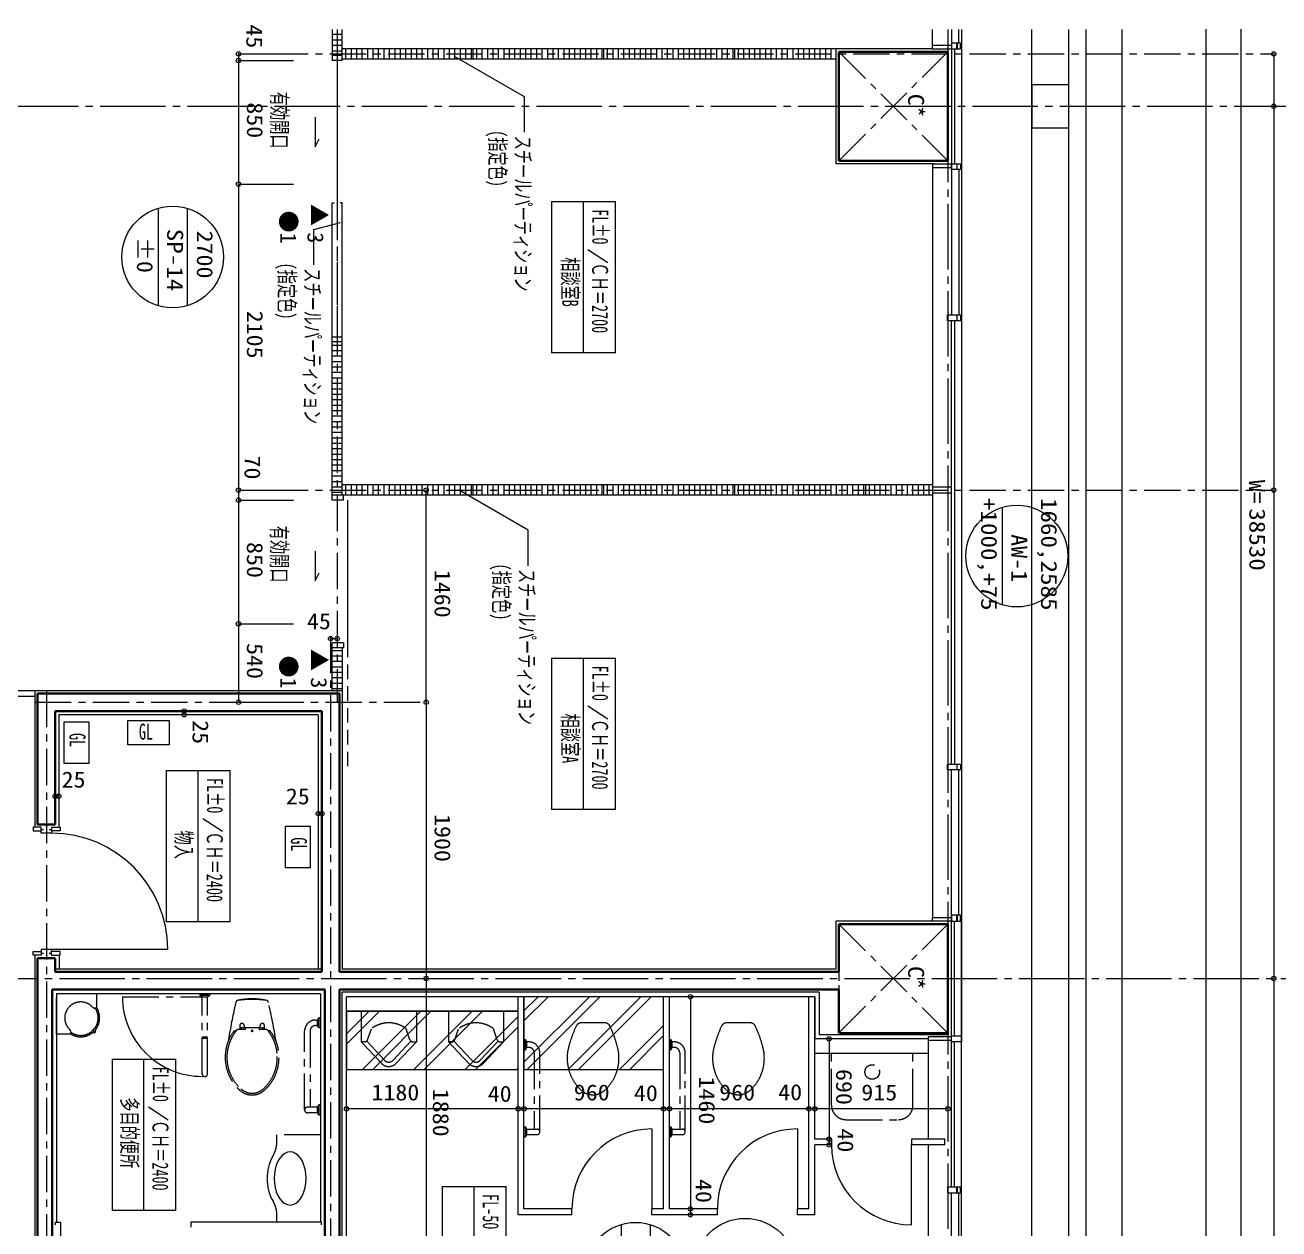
# Model space of a CAD drawing. Units: millimetres at full size, sheet at 1:50. Extents: x -48066 to 77311, y -302220 to 10476.
# Drawn here: x 58401 to 67025, y -34399 to -26118 of the extents above; entities that cross this region are included whole.
import ezdxf
from ezdxf.enums import TextEntityAlignment as Align

# ---------------------------------------------------------------- set-up
doc = ezdxf.new("R2010")
doc.units = ezdxf.units.MM
doc.header["$LTSCALE"] = 50
doc.header["$PDMODE"] = 32
doc.header["$PDSIZE"] = 30
for name, pattern in [('CHAIN1', [8, 5, -1, 1, -1]), ('CHAIN2', [12, 9, -1, 1, -1]), ('DASHED1', [1.8, 1.2, -0.6]), ('DASHED2', [3, 2, -1])]:
    doc.linetypes.add(name, pattern=pattern)
for name, color, linetype, lineweight in [('0-0_通り芯', 4, 'Continuous', 18), ('0-1_壁芯', 4, 'Continuous', 18), ('0-4_z246', 3, 'Continuous', 18), ('0-7_仕上げ線', 3, 'Continuous', 18), ('0-8_平詳寸法', 4, 'Continuous', 18), ('0-A_外部建具', 4, 'Continuous', 18), ('0-B_内部建具', 4, 'Continuous', 18), ('0-C_文字', 4, 'Continuous', 18), ('1-1_床雑', 4, 'Continuous', 18), ('2-8_z771', 4, 'Continuous', 18), ('2-A_設備関連', 4, 'Continuous', 18), ('2-C_文字', 4, 'CHAIN1', 18), ('3-0_平詳文字', 4, 'Continuous', 18), ('3-1_室名符号', 4, 'Continuous', 18), ('3-4_Dｼｰﾄ', 4, 'Continuous', 18), ('4-4_柱・壁', 2, 'Continuous', 35), ('4-5_柱壁寸法', 7, 'CHAIN1', 9), ('C-F_補助線', 4, 'Continuous', 18)]:
    doc.layers.add(name, color=color, linetype=linetype, lineweight=lineweight)
doc.layers.add('6-8', color=7, linetype='Continuous')
doc.styles.add('ＭＳ ゴシック', font='')
doc.styles.get('ＭＳ ゴシック').set_extended_font_data('MS Gothic')

msp = doc.modelspace()

# ---------------------------------------------------------------- linework, layer by layer
at = {"layer": '0-0_通り芯', "color": 6, "linetype": 'CHAIN2'}
for p, q in [((64747.4, -26148.41), (64747.4, -53050.25)), ((44517.4, -26676.59), (67445.14, -26676.59)), ((38836.91, -32676.59), (67445.14, -32676.59))]:
    msp.add_line(p, q, dxfattribs=at)
at = {"layer": '0-1_壁芯', "linetype": 'CHAIN1'}
for p, q in [((60547.4, -26148.41), (60547.4, -30776.59)), ((60097.4, -26316.59), (66989.1, -26316.59)), ((60097.4, -29316.59), (66989.1, -29316.59)), ((60502.4, -30326.59), (60502.4, -35313.43)), ((58547.4, -30696.59), (58547.4, -35959.74)), ((58467.38, -30776.59), (61159.67, -30776.59))]:
    msp.add_line(p, q, dxfattribs=at)
at = {"layer": '0-1_壁芯'}
for p, q in [((66989.1, -26316.59), (66989.1, -26676.59)), ((66989.1, -26676.59), (66989.1, -29316.59)), ((61159.67, -30776.59), (61159.67, -29316.59)), ((66989.1, -29316.59), (66989.1, -32676.59)), ((60502.4, -30338.25), (60547.4, -30338.25)), ((61159.67, -30776.59), (61159.67, -32676.59)), ((61159.67, -32676.59), (61159.67, -34556.59)), ((66989.1, -32676.59), (66989.1, -35676.59))]:
    msp.add_line(p, q, dxfattribs=at)
for p in [(66989.1, -26316.59), (66989.1, -26676.59), (61159.67, -29316.59), (66989.1, -29316.59), (60502.4, -30338.25), (60547.4, -30338.25), (61159.67, -30776.59), (61159.67, -32676.59), (66989.1, -32676.59)]:
    msp.add_point(p, dxfattribs=at)
at = {"layer": '0-4_z246'}
for p, q in [((65577.4, -26148.41), (65577.4, -38576.59)), ((65697.39, -26148.41), (65697.39, -47191.59)), ((65947.4, -46151.59), (65947.4, -26148.41))]:
    msp.add_line(p, q, dxfattribs=at)
msp.add_lwpolyline([(65577.4, -26826.59), (65327.4, -26826.59), (65327.4, -26526.59), (65577.4, -26526.59)], dxfattribs=at)
at = {"layer": '0-7_仕上げ線'}
for p, q in [((63977.4, -26281.59), (63977.4, -27071.6)), ((64642.4, -26281.59), (63977.4, -26281.59)), ((64652.41, -27071.6), (63977.4, -27071.6)), ((60582.4, -30401.58), (60582.4, -32611.59)), ((58467.38, -30696.59), (58467.38, -31636.59)), ((60582.4, -30696.59), (58467.38, -30696.59)), ((58632.4, -30861.59), (58632.4, -31636.59)), ((60417.4, -30861.59), (58632.4, -30861.59)), ((60417.4, -30861.59), (60417.4, -32611.59)), ((58467.39, -32516.59), (58467.4, -34901.59)), ((60442.4, -32611.59), (58607.4, -32611.59)), ((58617.38, -32781.59), (58617.4, -34351.59)), ((60432.4, -32781.59), (58617.39, -32781.59)), ((60432.4, -32781.59), (60432.4, -34351.59)), ((63862.39, -32771.6), (60582.39, -32771.59)), ((60582.4, -34636.59), (60582.39, -32771.59)), ((63832.39, -32801.6), (60612.39, -32801.59)), ((60612.4, -34666.59), (60612.4, -32801.59)), ((64612.39, -33091.59), (63832.39, -33091.59))]:
    msp.add_line(p, q, dxfattribs=at)
for points in [[(64642.4, -32281.59), (63977.39, -32281.59), (63977.39, -32611.59), (60582.4, -32611.59)], [(63862.39, -32771.6), (63862.39, -33061.6), (64747.4, -33061.6)]]:
    msp.add_lwpolyline(points, dxfattribs=at)
at = {"layer": '0-8_平詳寸法'}
for p, q in [((59495.14, -30861.59), (59495.14, -30836.59)), ((58632.4, -31422.99), (58607.4, -31422.99)), ((60417.4, -31541.9), (60442.4, -31541.9))]:
    msp.add_line(p, q, dxfattribs=at)
for p in [(59495.14, -30836.59), (59495.14, -30861.59), (58607.4, -31422.99), (58632.4, -31422.99), (60417.4, -31541.9), (60442.4, -31541.9)]:
    msp.add_point(p, dxfattribs=at)
at = {"layer": '0-A_外部建具'}
for p, q in [((64642.4, -26256.59), (64642.4, -26148.41)), ((64772.4, -26148.41), (64772.4, -28111.59)), ((64823.4, -26241.59), (64823.4, -26148.41)), ((64842.4, -26148.41), (64842.4, -33111.59)), ((64772.4, -26241.59), (64772.4, -26281.59)), ((64793.4, -26281.59), (64793.4, -27071.59)), ((64772.4, -27111.59), (64772.4, -27071.59)), ((64642.39, -27096.59), (64642.39, -32256.59)), ((64823.4, -27111.59), (64823.4, -28111.59)), ((64772.43, -31201.59), (64772.42, -28151.59)), ((64793.42, -28151.59), (64793.43, -31201.59)), ((64617.89, -29281.59), (64617.89, -29351.59)), ((64642.39, -29281.59), (64642.39, -29351.59)), ((64772.4, -33071.59), (64772.41, -31241.59)), ((64823.4, -32241.59), (64823.41, -31241.59)), ((64772.4, -34111.59), (64772.4, -32281.59)), ((64793.4, -33071.59), (64793.4, -32281.59)), ((64842.4, -39071.59), (64842.4, -32281.59)), ((64612.41, -33101.59), (64612.41, -33781.59)), ((64772.4, -33071.59), (64842.4, -33071.59)), ((64842.4, -33111.59), (64772.4, -33111.59)), ((64842.4, -33111.59), (64772.4, -33111.59)), ((64793.4, -34111.59), (64793.4, -33111.59)), ((64612.41, -33821.59), (64612.4, -35166.59)), ((64772.4, -37201.59), (64772.4, -34151.59)), ((64823.4, -35151.59), (64823.4, -34151.59))]:
    msp.add_line(p, q, dxfattribs=at)
for points in [[(64642.4, -26281.59), (64809.4, -26281.59), (64809.4, -26241.59), (64772.4, -26241.59)], [(64642.4, -26281.59), (64642.4, -26256.59), (64772.4, -26256.59)], [(64642.4, -27071.59), (64809.4, -27071.59), (64809.4, -27111.59), (64772.4, -27111.59)], [(64642.4, -27071.59), (64642.4, -27096.59), (64772.4, -27096.59)], [(64642.39, -29336.59), (64772.39, -29336.59), (64772.39, -29296.59), (64642.39, -29296.59)], [(64772.4, -33111.59), (64772.4, -33071.59), (64842.4, -33071.59)]]:
    msp.add_lwpolyline(points, dxfattribs=at)
for points in [[(64811.4, -26241.59), (64811.4, -26281.59), (64835.4, -26281.59), (64835.4, -26241.59)], [(64811.4, -27111.59), (64811.4, -27071.59), (64835.4, -27071.59), (64835.4, -27111.59)], [(64744.4, -28151.59), (64744.4, -28111.59), (64809.4, -28111.59), (64809.4, -28151.59)], [(64811.4, -28151.59), (64811.4, -28111.59), (64835.4, -28111.59), (64835.4, -28151.59)], [(64744.41, -31241.59), (64744.41, -31201.59), (64809.41, -31201.59), (64809.41, -31241.59)], [(64811.41, -31241.59), (64811.41, -31201.59), (64835.41, -31201.59), (64835.41, -31241.59)], [(64772.4, -32241.59), (64772.4, -32281.59), (64809.4, -32281.59), (64809.4, -32241.59)], [(64811.4, -32241.59), (64811.4, -32281.59), (64835.4, -32281.59), (64835.4, -32241.59)], [(64772.36, -32256.59), (64772.36, -32281.59), (64642.36, -32281.59), (64642.36, -32256.59)], [(64772.4, -33101.59), (64772.4, -33076.59), (64612.4, -33076.59), (64612.4, -33101.59)], [(64744.4, -34111.59), (64744.4, -34151.59), (64809.4, -34151.59), (64809.4, -34111.59)], [(64811.4, -34111.59), (64811.4, -34151.59), (64835.4, -34151.59), (64835.4, -34111.59)]]:
    msp.add_lwpolyline(points, close=True, dxfattribs=at)
at = {"layer": '0-B_内部建具'}
for p, q in [((60512.4, -26148.41), (60512.4, -26361.58)), ((60582.4, -26361.58), (60582.4, -26148.41)), ((63977.4, -26281.59), (60582.4, -26281.59)), ((61482.4, -26351.59), (61482.4, -26281.59)), ((62382.4, -26351.59), (62382.4, -26281.59)), ((63282.4, -26351.59), (63282.4, -26281.59)), ((60582.4, -26326.59), (60512.4, -26326.59)), ((60582.4, -26361.58), (60512.4, -26361.58)), ((60547.4, -26361.58), (60547.4, -27341.58)), ((63977.4, -26351.59), (60582.4, -26351.59)), ((61835.06, -26612.33), (61354.43, -26334.84)), ((60512.37, -27341.58), (60527.37, -27341.58)), ((60512.37, -29386.59), (60512.37, -27341.58)), ((60582.37, -27341.58), (60567.37, -27341.58)), ((60582.37, -29351.59), (60582.37, -27341.58)), ((60386.4, -27523.96), (60569.37, -27474.93)), ((60512.39, -28261.58), (60582.39, -28261.59)), ((60582.4, -28296.59), (60512.4, -28296.59)), ((64642.4, -29281.59), (60582.4, -29281.59)), ((61861.56, -29593.56), (61380.93, -29316.07)), ((61482.4, -29351.59), (61482.4, -29281.59)), ((62382.4, -29351.59), (62382.4, -29281.59)), ((63282.4, -29351.59), (63282.4, -29281.59)), ((64182.4, -29351.59), (64182.4, -29281.59)), ((64642.4, -29351.59), (60512.37, -29351.59)), ((60590.4, -29386.59), (60512.37, -29386.59)), ((60590.4, -29386.59), (60590.4, -29351.59)), ((60617.37, -29386.59), (60617.37, -30366.59)), ((60512.4, -30696.59), (60512.4, -30366.59)), ((60590.4, -30366.59), (60512.4, -30366.59)), ((60590.4, -30401.58), (60512.4, -30401.58)), ((60590.4, -30366.59), (60590.4, -30401.59)), ((58512.4, -31651.59), (58527.4, -31651.59)), ((58567.4, -31651.59), (58582.4, -31651.59)), ((59382.4, -32476.59), (58512.4, -32476.59)), ((58512.4, -32501.59), (58527.4, -32501.59)), ((58567.4, -32501.59), (58582.4, -32501.59)), ((58582.4, -32516.59), (58582.4, -32476.59)), ((58637.4, -32611.59), (58637.4, -32516.59)), ((61832.39, -34261.6), (61832.39, -32801.6)), ((62792.39, -34261.6), (62792.39, -32801.6)), ((62832.39, -34261.6), (62832.39, -32801.6)), ((63792.39, -34261.6), (63792.39, -32801.6)), ((63832.39, -32801.6), (63832.39, -33091.59)), ((63832.4, -33781.59), (63832.39, -32801.6)), ((62712.39, -33711.6), (62712.39, -34261.6)), ((63712.39, -33711.6), (63712.39, -34261.6)), ((63947.41, -33781.59), (63832.41, -33781.59)), ((63947.41, -33781.59), (63947.41, -33821.59)), ((64727.41, -33781.59), (64497.41, -33781.59)), ((64497.41, -33781.59), (64497.41, -33821.59)), ((64727.41, -33821.59), (64727.41, -33781.59)), ((63947.41, -33821.59), (63832.39, -33821.58)), ((63832.4, -34301.6), (63832.4, -33821.58)), ((64497.4, -34371.59), (64497.4, -33821.59)), ((64727.41, -33821.59), (64497.41, -33821.59)), ((62162.39, -34261.6), (61832.39, -34261.6)), ((62162.39, -34301.6), (62162.39, -34261.6)), ((62712.39, -34301.6), (62712.39, -34261.6)), ((62792.39, -34261.6), (62712.39, -34261.6)), ((63162.39, -34301.6), (62712.39, -34301.6)), ((63162.39, -34261.6), (62832.39, -34261.6)), ((63162.39, -34301.6), (63162.39, -34261.6)), ((63712.39, -34301.6), (63712.39, -34261.6)), ((63792.39, -34261.6), (63712.39, -34261.6)), ((63832.4, -34301.6), (63712.39, -34301.6))]:
    msp.add_line(p, q, dxfattribs=at)
at = {"layer": '0-B_内部建具', "linetype": 'DASHED2'}
for p, q in [((60547.4, -27341.58), (60547.39, -28226.58)), ((60617.37, -30366.59), (60617.36, -31251.59))]:
    msp.add_line(p, q, dxfattribs=at)
at = {"layer": '0-B_内部建具'}
for points in [[(60395.19, -26751.51), (60395.19, -26955.69), (60423.03, -26900)], [(60395.19, -29736.59), (60395.19, -29940.77), (60423.03, -29885.08)], [(58512.4, -31676.59), (58512.4, -31636.59), (58457.4, -31636.59), (58457.4, -31661.59), (58512.4, -31661.59)], [(58582.4, -31636.59), (58582.4, -31676.59), (58512.4, -31676.59)], [(58582.4, -31636.59), (58642.4, -31636.59), (58642.4, -31661.59), (58582.4, -31661.59)], [(58512.4, -32476.59), (58512.4, -32516.59), (58457.4, -32516.59), (58457.4, -32491.59), (58512.4, -32491.59)], [(58582.4, -32516.59), (58642.4, -32516.59), (58642.4, -32491.59), (58582.4, -32491.59)], [(62162.39, -34301.6), (61792.39, -34301.6), (61792.39, -32801.6)], [(58609.9, -34371.59), (58609.9, -34351.59), (58644.9, -34351.59), (58644.9, -34481.59), (58609.9, -34481.59), (58609.9, -34461.59)], [(60439.89, -34371.59), (60439.89, -34351.59), (59539.89, -34351.59), (59539.89, -34387.59)]]:
    msp.add_lwpolyline(points, dxfattribs=at)
for centre, radius, start, end in [((58582.4, -32476.59), 800, 0, 90), ((62712.39, -34261.6), 550, 90, 180), ((63712.39, -34261.6), 550, 90, 180), ((64497.4, -33821.59), 550, 179.99963, 269.99963)]:
    msp.add_arc(centre, radius, start, end, dxfattribs=at)
at = {"layer": '0-C_文字'}
for p, q in [((66522.85, -26146.14), (66522.85, -39141.59)), ((66761.69, -26146.14), (66761.69, -48941.59)), ((59868.72, -26316.59), (60247.75, -26316.59)), ((59868.72, -26316.59), (59868.72, -26361.58)), ((59868.72, -26361.58), (60247.75, -26361.58)), ((59868.72, -26361.58), (59868.72, -27211.58)), ((59868.72, -27211.58), (60247.75, -27211.58)), ((59868.72, -27211.58), (59868.72, -29316.59)), ((59868.72, -29316.59), (60247.75, -29316.59)), ((59868.72, -29316.59), (59868.72, -29386.59)), ((59868.72, -29386.59), (60247.75, -29386.59)), ((59868.72, -29386.59), (59868.72, -30236.59)), ((59868.72, -30236.59), (60247.75, -30236.59)), ((59868.72, -30236.59), (59868.72, -30776.59)), ((59868.72, -30776.59), (60247.75, -30776.59)), ((62977.09, -32801.6), (62977.09, -34261.6)), ((63930.91, -33091.59), (63930.91, -33781.59)), ((61792.39, -33573.22), (60612.4, -33573.22)), ((61832.39, -33573.22), (61792.39, -33573.22)), ((62792.39, -33573.22), (61832.39, -33573.22)), ((62832.39, -33573.22), (62792.39, -33573.22)), ((63792.39, -33573.22), (62832.39, -33573.22)), ((63832.4, -33573.22), (63792.39, -33573.22)), ((64747.4, -33573.22), (63832.4, -33573.22)), ((63930.91, -33781.59), (63930.91, -33821.59)), ((62977.09, -34261.6), (62977.09, -34301.6))]:
    msp.add_line(p, q, dxfattribs=at)
for p in [(59868.72, -26316.59), (59868.72, -26361.58), (59868.72, -27211.58), (59868.72, -29316.59), (59868.72, -29386.59), (59868.72, -30236.59), (59868.72, -30776.59), (62977.09, -32801.6), (63930.91, -33091.59), (60612.4, -33573.22), (61792.39, -33573.22), (61832.39, -33573.22), (62792.39, -33573.22), (62832.39, -33573.22), (63792.39, -33573.22), (63832.4, -33573.22), (64747.4, -33573.22), (63930.91, -33781.59), (63930.91, -33821.59), (62977.09, -34261.6), (62977.09, -34301.6)]:
    msp.add_point(p, dxfattribs=at)
at = {"layer": '1-1_床雑'}
for p, q in [((58467.38, -30696.59), (56857.4, -30696.59)), ((58467.38, -30736.59), (56857.4, -30736.59)), ((60612.4, -32901.6), (61792.39, -32901.6)), ((64612.4, -33191.58), (63832.39, -33191.58))]:
    msp.add_line(p, q, dxfattribs=at)
at = {"layer": '2-8_z771'}
for p, q in [((61928.83, -32801.6), (61832.39, -32898.03)), ((61999.54, -32801.6), (61832.39, -32968.74)), ((62282.38, -32801.6), (61832.39, -33251.58)), ((61928.83, -32801.6), (61832.39, -32898.03)), ((61999.54, -32801.6), (61832.39, -32968.74)), ((62282.38, -32801.6), (61832.39, -33251.58)), ((62353.09, -32801.6), (61853.09, -33301.6)), ((62353.09, -32801.6), (61853.09, -33301.6)), ((62635.94, -32801.6), (62135.94, -33301.6)), ((62635.94, -32801.6), (62135.94, -33301.6)), ((62706.65, -32801.6), (62206.65, -33301.6)), ((62706.65, -32801.6), (62206.65, -33301.6)), ((60768.17, -32901.6), (60612.4, -33057.37)), ((60838.88, -32901.6), (60612.4, -33128.08)), ((61121.72, -32901.6), (60721.72, -33301.6)), ((61192.43, -32901.6), (60792.43, -33301.6)), ((61475.28, -32901.6), (61075.28, -33301.6)), ((61545.99, -32901.6), (61145.99, -33301.6)), ((61792.39, -32938.03), (61428.83, -33301.6)), ((61792.39, -33008.74), (61499.54, -33301.6)), ((62792.39, -32998.69), (62489.49, -33301.6)), ((62792.39, -32998.69), (62489.49, -33301.6)), ((62792.39, -33069.4), (62560.2, -33301.6)), ((62792.39, -33069.4), (62560.2, -33301.6)), ((61792.39, -33291.58), (61782.38, -33301.6))]:
    msp.add_line(p, q, dxfattribs=at)
for points in [[(62792.39, -32801.6), (61832.39, -32801.6), (61832.39, -33301.6), (62792.39, -33301.6)], [(61792.39, -32901.6), (60612.4, -32901.6), (60612.4, -33301.6), (61792.39, -33301.6)]]:
    msp.add_lwpolyline(points, close=True, dxfattribs=at)
at = {"layer": '2-A_設備関連'}
for p, q in [((60512.4, -26181.62), (60582.4, -26181.62)), ((60512.4, -26219.12), (60582.4, -26219.12)), ((60512.4, -26256.62), (60582.4, -26256.62)), ((60512.4, -26294.12), (60582.4, -26294.12)), ((60605.39, -26281.59), (60605.39, -26351.59)), ((60642.89, -26281.59), (60642.89, -26351.59)), ((60680.39, -26281.59), (60680.39, -26351.59)), ((60717.89, -26281.59), (60717.89, -26351.59)), ((60755.39, -26281.59), (60755.39, -26351.59)), ((60792.89, -26281.59), (60792.89, -26351.59)), ((60830.39, -26281.59), (60830.39, -26351.59)), ((60867.89, -26281.59), (60867.89, -26351.59)), ((60905.39, -26281.59), (60905.39, -26351.59)), ((60942.89, -26281.59), (60942.89, -26351.59)), ((60980.39, -26281.59), (60980.39, -26351.59)), ((61017.89, -26281.59), (61017.89, -26351.59)), ((61055.39, -26281.59), (61055.39, -26351.59)), ((61092.89, -26281.59), (61092.89, -26351.59)), ((61130.39, -26281.59), (61130.39, -26351.59)), ((61167.89, -26281.59), (61167.89, -26351.59)), ((61205.39, -26281.59), (61205.39, -26351.59)), ((61242.89, -26281.59), (61242.89, -26351.59)), ((61280.39, -26281.59), (61280.39, -26351.59)), ((61317.89, -26281.59), (61317.89, -26351.59)), ((61355.39, -26281.59), (61355.39, -26351.59)), ((61392.89, -26281.59), (61392.89, -26351.59)), ((61430.39, -26281.59), (61430.39, -26351.59)), ((61467.89, -26281.59), (61467.89, -26351.59)), ((61505.39, -26281.59), (61505.39, -26351.59)), ((61542.89, -26281.59), (61542.89, -26351.59)), ((61580.39, -26281.59), (61580.39, -26351.59)), ((61617.89, -26281.59), (61617.89, -26351.59)), ((61655.39, -26281.59), (61655.39, -26351.59)), ((61692.89, -26281.59), (61692.89, -26351.59)), ((61730.39, -26281.59), (61730.39, -26351.59)), ((61767.89, -26281.59), (61767.89, -26351.59)), ((61805.39, -26281.59), (61805.39, -26351.59)), ((61842.89, -26281.59), (61842.89, -26351.59)), ((61880.39, -26281.59), (61880.39, -26351.59)), ((61917.89, -26281.59), (61917.89, -26351.59)), ((61955.39, -26281.59), (61955.39, -26351.59)), ((61992.89, -26281.59), (61992.89, -26351.59)), ((62030.39, -26281.59), (62030.39, -26351.59)), ((62067.89, -26281.59), (62067.89, -26351.59)), ((62105.39, -26281.59), (62105.39, -26351.59)), ((62142.89, -26281.59), (62142.89, -26351.59)), ((62180.39, -26281.59), (62180.39, -26351.59)), ((62217.89, -26281.59), (62217.89, -26351.59)), ((62255.39, -26281.59), (62255.39, -26351.59)), ((62292.89, -26281.59), (62292.89, -26351.59)), ((62330.39, -26281.59), (62330.39, -26351.59)), ((62367.89, -26281.59), (62367.89, -26351.59)), ((62405.39, -26281.59), (62405.39, -26351.59)), ((62442.89, -26281.59), (62442.89, -26351.59)), ((62480.39, -26281.59), (62480.39, -26351.59)), ((62517.89, -26281.59), (62517.89, -26351.59)), ((62555.39, -26281.59), (62555.39, -26351.59)), ((62592.89, -26281.59), (62592.89, -26351.59)), ((62630.39, -26281.59), (62630.39, -26351.59)), ((62667.89, -26281.59), (62667.89, -26351.59)), ((62705.39, -26281.59), (62705.39, -26351.59)), ((62742.89, -26281.59), (62742.89, -26351.59)), ((62780.39, -26281.59), (62780.39, -26351.59)), ((62817.89, -26281.59), (62817.89, -26351.59)), ((62855.39, -26281.59), (62855.39, -26351.59)), ((62892.89, -26281.59), (62892.89, -26351.59)), ((62930.39, -26281.59), (62930.39, -26351.59)), ((62967.89, -26281.59), (62967.89, -26351.59)), ((63005.39, -26281.59), (63005.39, -26351.59)), ((63042.89, -26281.59), (63042.89, -26351.59)), ((63080.39, -26281.59), (63080.39, -26351.59)), ((63117.89, -26281.59), (63117.89, -26351.59)), ((63155.39, -26281.59), (63155.39, -26351.59)), ((63192.89, -26281.59), (63192.89, -26351.59)), ((63230.39, -26281.59), (63230.39, -26351.59)), ((63267.89, -26281.59), (63267.89, -26351.59)), ((63305.39, -26281.59), (63305.39, -26351.59)), ((63342.89, -26281.59), (63342.89, -26351.59)), ((63380.39, -26281.59), (63380.39, -26351.59)), ((63417.89, -26281.59), (63417.89, -26351.59)), ((63455.39, -26281.59), (63455.39, -26351.59)), ((63492.89, -26281.59), (63492.89, -26351.59)), ((63530.39, -26281.59), (63530.39, -26351.59)), ((63567.89, -26281.59), (63567.89, -26351.59)), ((63605.39, -26281.59), (63605.39, -26351.59)), ((63642.89, -26281.59), (63642.89, -26351.59)), ((63680.39, -26281.59), (63680.39, -26351.59)), ((63717.89, -26281.59), (63717.89, -26351.59)), ((63755.39, -26281.59), (63755.39, -26351.59)), ((63792.89, -26281.59), (63792.89, -26351.59)), ((63830.39, -26281.59), (63830.39, -26351.59)), ((63867.89, -26281.59), (63867.89, -26351.59)), ((63905.39, -26281.59), (63905.39, -26351.59)), ((63942.89, -26281.59), (63942.89, -26351.59)), ((60512.37, -28319.12), (60582.37, -28319.12)), ((60512.37, -28356.62), (60582.37, -28356.62)), ((60512.37, -28394.12), (60582.37, -28394.12)), ((60512.37, -28431.62), (60582.37, -28431.62)), ((60512.37, -28469.12), (60582.37, -28469.12)), ((60512.37, -28506.62), (60582.37, -28506.62)), ((60512.37, -28544.12), (60582.37, -28544.12)), ((60512.37, -28581.62), (60582.37, -28581.62)), ((60512.37, -28619.12), (60582.37, -28619.12)), ((60512.37, -28656.62), (60582.37, -28656.62)), ((60512.37, -28694.12), (60582.37, -28694.12)), ((60512.37, -28731.62), (60582.37, -28731.62)), ((60512.37, -28769.12), (60582.37, -28769.12)), ((60512.37, -28806.62), (60582.37, -28806.62)), ((60512.37, -28844.12), (60582.37, -28844.12)), ((60512.37, -28881.62), (60582.37, -28881.62)), ((60512.37, -28919.12), (60582.37, -28919.12)), ((60512.37, -28956.62), (60582.37, -28956.62)), ((60512.37, -28994.12), (60582.37, -28994.12)), ((60512.37, -29031.62), (60582.37, -29031.62)), ((60512.37, -29069.12), (60582.37, -29069.12)), ((60512.37, -29106.62), (60582.37, -29106.62)), ((60512.37, -29144.12), (60582.37, -29144.12)), ((60512.37, -29181.62), (60582.37, -29181.62)), ((60512.37, -29219.12), (60582.37, -29219.12)), ((60512.37, -29256.62), (60582.37, -29256.62)), ((60512.37, -29294.12), (60582.37, -29294.12)), ((60605.39, -29281.59), (60605.39, -29351.59)), ((60642.89, -29281.59), (60642.89, -29351.59)), ((60680.39, -29281.59), (60680.39, -29351.59)), ((60717.89, -29281.59), (60717.89, -29351.59)), ((60755.39, -29281.59), (60755.39, -29351.59)), ((60792.89, -29281.59), (60792.89, -29351.59)), ((60830.39, -29281.59), (60830.39, -29351.59)), ((60867.89, -29281.59), (60867.89, -29351.59)), ((60905.39, -29281.59), (60905.39, -29351.59)), ((60942.89, -29281.59), (60942.89, -29351.59)), ((60980.39, -29281.59), (60980.39, -29351.59)), ((61017.89, -29281.59), (61017.89, -29351.59)), ((61055.39, -29281.59), (61055.39, -29351.59)), ((61092.89, -29281.59), (61092.89, -29351.59)), ((61130.39, -29281.59), (61130.39, -29351.59)), ((61167.89, -29281.59), (61167.89, -29351.59)), ((61205.39, -29281.59), (61205.39, -29351.59)), ((61242.89, -29281.59), (61242.89, -29351.59)), ((61280.39, -29281.59), (61280.39, -29351.59)), ((61317.89, -29281.59), (61317.89, -29351.59)), ((61355.39, -29281.59), (61355.39, -29351.59)), ((61392.89, -29281.59), (61392.89, -29351.59)), ((61430.39, -29281.59), (61430.39, -29351.59)), ((61467.89, -29281.59), (61467.89, -29351.59)), ((61505.39, -29281.59), (61505.39, -29351.59)), ((61542.89, -29281.59), (61542.89, -29351.59)), ((61580.39, -29281.59), (61580.39, -29351.59)), ((61617.89, -29281.59), (61617.89, -29351.59)), ((61655.39, -29281.59), (61655.39, -29351.59)), ((61692.89, -29281.59), (61692.89, -29351.59)), ((61730.39, -29281.59), (61730.39, -29351.59)), ((61767.89, -29281.59), (61767.89, -29351.59)), ((61805.39, -29281.59), (61805.39, -29351.59)), ((61842.89, -29281.59), (61842.89, -29351.59)), ((61880.39, -29281.59), (61880.39, -29351.59)), ((61917.89, -29281.59), (61917.89, -29351.59)), ((61955.39, -29281.59), (61955.39, -29351.59)), ((61992.89, -29281.59), (61992.89, -29351.59)), ((62030.39, -29281.59), (62030.39, -29351.59)), ((62067.89, -29281.59), (62067.89, -29351.59)), ((62105.39, -29281.59), (62105.39, -29351.59)), ((62142.89, -29281.59), (62142.89, -29351.59)), ((62180.39, -29281.59), (62180.39, -29351.59)), ((62217.89, -29281.59), (62217.89, -29351.59)), ((62255.39, -29281.59), (62255.39, -29351.59)), ((62292.89, -29281.59), (62292.89, -29351.59)), ((62330.39, -29281.59), (62330.39, -29351.59)), ((62367.89, -29281.59), (62367.89, -29351.59)), ((62405.39, -29281.59), (62405.39, -29351.59)), ((62442.89, -29281.59), (62442.89, -29351.59)), ((62480.39, -29281.59), (62480.39, -29351.59)), ((62517.89, -29281.59), (62517.89, -29351.59)), ((62555.39, -29281.59), (62555.39, -29351.59)), ((62592.89, -29281.59), (62592.89, -29351.59)), ((62630.39, -29281.59), (62630.39, -29351.59)), ((62667.89, -29281.59), (62667.89, -29351.59)), ((62705.39, -29281.59), (62705.39, -29351.59)), ((62742.89, -29281.59), (62742.89, -29351.59)), ((62780.39, -29281.59), (62780.39, -29351.59)), ((62817.89, -29281.59), (62817.89, -29351.59)), ((62855.39, -29281.59), (62855.39, -29351.59)), ((62892.89, -29281.59), (62892.89, -29351.59)), ((62930.39, -29281.59), (62930.39, -29351.59)), ((62967.89, -29281.59), (62967.89, -29351.59)), ((63005.39, -29281.59), (63005.39, -29351.59)), ((63042.89, -29281.59), (63042.89, -29351.59)), ((63080.39, -29281.59), (63080.39, -29351.59)), ((63117.89, -29281.59), (63117.89, -29351.59)), ((63155.39, -29281.59), (63155.39, -29351.59)), ((63192.89, -29281.59), (63192.89, -29351.59)), ((63230.39, -29281.59), (63230.39, -29351.59)), ((63267.89, -29281.59), (63267.89, -29351.59)), ((63305.39, -29281.59), (63305.39, -29351.59)), ((63342.89, -29281.59), (63342.89, -29351.59)), ((63380.39, -29281.59), (63380.39, -29351.59)), ((63417.89, -29281.59), (63417.89, -29351.59)), ((63455.39, -29281.59), (63455.39, -29351.59)), ((63492.89, -29281.59), (63492.89, -29351.59)), ((63530.39, -29281.59), (63530.39, -29351.59)), ((63567.89, -29281.59), (63567.89, -29351.59)), ((63605.39, -29281.59), (63605.39, -29351.59)), ((63642.89, -29281.59), (63642.89, -29351.59)), ((63680.39, -29281.59), (63680.39, -29351.59)), ((63717.89, -29281.59), (63717.89, -29351.59)), ((63755.39, -29281.59), (63755.39, -29351.59)), ((63792.89, -29281.59), (63792.89, -29351.59)), ((63830.39, -29281.59), (63830.39, -29351.59)), ((63867.89, -29281.59), (63867.89, -29351.59)), ((63905.39, -29281.59), (63905.39, -29351.59)), ((63942.89, -29281.59), (63942.89, -29351.59)), ((63980.39, -29281.59), (63980.39, -29351.59)), ((64017.89, -29281.59), (64017.89, -29351.59)), ((64055.39, -29281.59), (64055.39, -29351.59)), ((64092.89, -29281.59), (64092.89, -29351.59)), ((64130.39, -29281.59), (64130.39, -29351.59)), ((64167.89, -29281.59), (64167.89, -29351.59)), ((64205.39, -29281.59), (64205.39, -29351.59)), ((64242.89, -29281.59), (64242.89, -29351.59)), ((64280.39, -29281.59), (64280.39, -29351.59)), ((64317.89, -29281.59), (64317.89, -29351.59)), ((64355.39, -29281.59), (64355.39, -29351.59)), ((64392.89, -29281.59), (64392.89, -29351.59)), ((64430.39, -29281.59), (64430.39, -29351.59)), ((64467.89, -29281.59), (64467.89, -29351.59)), ((64505.39, -29281.59), (64505.39, -29351.59)), ((64542.89, -29281.59), (64542.89, -29351.59)), ((64580.39, -29281.59), (64580.39, -29351.59)), ((60512.37, -29331.62), (60582.37, -29331.62)), ((60512.4, -30419.12), (60582.4, -30419.12)), ((60512.4, -30456.62), (60582.4, -30456.62)), ((60512.4, -30494.12), (60582.4, -30494.12)), ((60512.4, -30531.62), (60582.4, -30531.62)), ((60512.4, -30569.12), (60582.4, -30569.12)), ((60512.4, -30606.62), (60582.4, -30606.62)), ((60512.4, -30644.12), (60582.4, -30644.12)), ((60512.4, -30681.62), (60582.4, -30681.62))]:
    msp.add_line(p, q, dxfattribs=at)
at = {"layer": '2-C_文字'}
for p, q in [((59070.32, -32801.59), (59656.39, -32801.59)), ((59602.39, -32781.59), (59602.39, -32791.6)), ((59602.39, -32781.59), (59672.39, -32781.59)), ((59602.39, -32791.6), (59672.39, -32791.6)), ((59602.39, -32791.6), (59618.39, -32801.59)), ((59618.39, -33331.59), (59618.39, -32801.59)), ((59656.39, -32801.59), (59672.39, -32791.6)), ((59656.39, -33331.59), (59656.39, -32801.59)), ((59672.39, -32781.59), (59672.39, -32791.6)), ((59849.3, -32842.04), (59842.75, -32872.07)), ((58886.4, -32879.82), (58879.3, -32879.82)), ((60712.4, -32901.6), (60712.4, -33111.6)), ((61092.39, -32901.6), (61092.39, -33111.6)), ((61312.4, -32901.6), (61312.4, -33111.6)), ((61692.39, -32901.6), (61692.39, -33111.6)), ((59912.65, -33027.47), (59864.1, -33027.47)), ((59877.4, -33000.59), (59877.4, -33027.47)), ((59885.4, -33016.59), (59885.4, -33027.47)), ((59898.4, -33015.59), (59886.4, -33015.59)), ((59912.4, -33015.59), (59901.4, -33015.59)), ((59907.4, -33000.59), (59907.4, -33015.59)), ((59914.4, -33017.59), (59914.4, -33026.44)), ((60010.15, -33015.59), (59914.65, -33015.59)), ((59914.65, -33015.59), (59914.65, -33025.47)), ((60010.15, -33015.59), (60010.15, -33025.47)), ((60010.4, -33017.59), (60010.4, -33026.44)), ((60060.7, -33027.47), (60012.15, -33027.47)), ((60023.4, -33015.59), (60012.4, -33015.59)), ((60017.4, -33015.59), (60017.4, -33000.59)), ((60038.4, -33015.59), (60026.4, -33015.59)), ((60039.4, -33027.47), (60039.4, -33016.59)), ((60047.4, -33027.47), (60047.4, -33000.59)), ((60399.39, -32961.96), (60412.4, -32961.96)), ((60399.39, -32999.96), (60412.4, -32999.96)), ((60412.4, -32961.96), (60422.39, -32945.96)), ((60412.4, -32999.96), (60412.4, -32961.96)), ((60422.39, -33015.97), (60412.4, -32999.96)), ((60432.4, -32945.96), (60422.39, -32945.96)), ((60422.39, -33015.97), (60422.39, -32945.96)), ((60432.4, -33015.97), (60422.39, -33015.97)), ((60432.4, -33015.97), (60432.4, -32945.96)), ((60756.96, -33097.92), (60782.4, -33021.6)), ((61047.84, -33097.92), (61022.4, -33021.6)), ((61356.95, -33097.92), (61382.39, -33021.6)), ((61647.83, -33097.92), (61622.39, -33021.6)), ((62387.5, -32981.59), (62227.29, -32981.59)), ((63387.5, -32981.59), (63227.29, -32981.59)), ((58715.62, -33050.6), (58715.62, -33043.5)), ((59618.39, -33076.59), (59656.39, -33076.59)), ((59618.39, -33086.6), (59656.39, -33086.6)), ((59851.25, -33037.59), (59843.33, -33037.59)), ((59955.33, -33029.52), (59969.47, -33043.66)), ((59969.47, -33029.52), (59955.33, -33043.66)), ((60081.47, -33037.59), (60073.55, -33037.59)), ((60323.4, -33580.96), (60323.4, -33037.96)), ((60361.4, -33037.96), (60361.4, -33561.96)), ((60712.4, -33111.6), (60851.37, -33259.52)), ((60737.98, -33111.6), (60712.4, -33111.6)), ((60752.69, -33110.68), (60873.24, -33238.99)), ((61054.92, -33107.68), (60931.54, -33238.99)), ((61092.39, -33111.6), (60953.4, -33259.52)), ((61066.82, -33111.6), (61092.39, -33111.6)), ((61312.4, -33111.6), (61451.38, -33259.52)), ((61337.97, -33111.6), (61312.4, -33111.6)), ((61349.87, -33107.68), (61473.25, -33238.99)), ((61652.1, -33110.68), (61531.55, -33238.99)), ((61692.39, -33111.6), (61553.42, -33259.52)), ((61666.81, -33111.6), (61692.39, -33111.6)), ((61832.39, -33096.68), (61842.39, -33096.68)), ((61832.39, -33166.68), (61832.39, -33096.68)), ((61842.39, -33166.68), (61842.39, -33096.68)), ((61852.39, -33112.67), (61842.39, -33096.68)), ((61865.39, -33112.67), (61852.39, -33112.67)), ((61852.39, -33150.68), (61852.39, -33112.67)), ((62832.39, -33096.68), (62842.39, -33096.68)), ((62832.39, -33166.68), (62832.39, -33096.68)), ((62842.39, -33166.68), (62842.39, -33096.68)), ((62852.39, -33112.67), (62842.39, -33096.68)), ((62865.39, -33112.67), (62852.39, -33112.67)), ((62852.39, -33150.68), (62852.39, -33112.67)), ((61832.39, -33166.68), (61842.39, -33166.68)), ((61842.39, -33166.68), (61852.39, -33150.68)), ((61865.39, -33150.68), (61852.39, -33150.68)), ((61903.4, -33188.68), (61903.4, -33712.68)), ((61941.4, -33731.68), (61941.4, -33188.68)), ((62832.39, -33166.68), (62842.39, -33166.68)), ((62842.39, -33166.68), (62852.39, -33150.68)), ((62865.39, -33150.68), (62852.39, -33150.68)), ((62903.4, -33188.68), (62903.4, -33712.68)), ((62941.4, -33731.68), (62941.4, -33188.68)), ((63947.39, -33547.59), (63947.39, -33191.58)), ((64507.39, -33547.59), (64507.39, -33191.58)), ((60412.4, -33561.96), (60422.4, -33545.96)), ((60432.4, -33545.96), (60422.4, -33545.96)), ((60422.4, -33615.96), (60422.4, -33545.96)), ((60432.4, -33615.96), (60432.4, -33545.96)), ((60412.4, -33561.96), (60342.4, -33561.96)), ((60412.4, -33599.97), (60342.4, -33599.97)), ((60412.4, -33599.97), (60412.4, -33561.96)), ((60422.4, -33615.96), (60412.4, -33599.97)), ((60432.4, -33615.96), (60422.4, -33615.96)), ((61832.39, -33696.68), (61842.39, -33696.68)), ((61832.39, -33766.68), (61832.39, -33696.68)), ((61842.39, -33766.68), (61842.39, -33696.68)), ((61852.39, -33712.68), (61842.39, -33696.68)), ((61852.39, -33750.68), (61852.39, -33712.68)), ((61852.39, -33712.68), (61922.39, -33712.68)), ((62832.39, -33696.68), (62842.39, -33696.68)), ((62832.39, -33766.68), (62832.39, -33696.68)), ((62842.39, -33766.68), (62842.39, -33696.68)), ((62852.39, -33712.68), (62842.39, -33696.68)), ((62852.39, -33750.68), (62852.39, -33712.68)), ((62852.39, -33712.68), (62922.39, -33712.68)), ((64047.39, -33647.59), (64407.4, -33647.59)), ((60432.4, -33751.59), (60132.4, -33751.59)), ((60132.4, -33800.9), (60132.4, -33751.59)), ((61832.39, -33766.68), (61842.39, -33766.68)), ((61842.39, -33766.68), (61852.39, -33750.68)), ((61852.39, -33750.68), (61922.39, -33750.68)), ((62832.39, -33766.68), (62842.39, -33766.68)), ((62842.39, -33766.68), (62852.39, -33750.68)), ((62852.39, -33750.68), (62922.39, -33750.68)), ((60132.4, -34351.59), (60132.4, -34302.29))]:
    msp.add_line(p, q, dxfattribs=at)
for points in [[(58894.39, -32871.82), (58894.4, -32781.6), (58617.39, -32781.59)], [(58707.62, -33058.6), (58617.39, -33058.6), (58617.39, -32781.59)], [(60110.21, -33888.45), (60092.51, -33919.73), (60078.81, -33955.01), (60069.52, -33993.23), (60064.91, -34033.23), (60065.14, -34073.78), (60070.2, -34113.66), (60079.92, -34151.65), (60094.02, -34186.6), (60109.59, -34213.82)]]:
    msp.add_lwpolyline(points, dxfattribs=at)
msp.add_lwpolyline([(60223.92, -34234.77), (60243.03, -34231.99), (60261.56, -34223.73), (60278.95, -34210.23), (60294.66, -34191.92), (60308.23, -34169.34), (60319.23, -34143.18), (60327.34, -34114.24), (60332.3, -34083.4), (60333.98, -34051.59), (60332.3, -34019.78), (60327.34, -33988.94), (60319.23, -33960), (60308.23, -33933.85), (60294.66, -33911.27), (60278.95, -33892.95), (60261.56, -33879.46), (60243.03, -33871.19), (60223.92, -33868.41), (60204.81, -33871.19), (60186.28, -33879.46), (60168.89, -33892.95), (60153.18, -33911.27), (60139.61, -33933.85), (60128.61, -33960), (60120.5, -33988.94), (60115.54, -34019.78), (60113.86, -34051.59), (60115.54, -34083.4), (60120.5, -34114.24), (60128.61, -34143.18), (60139.61, -34169.34), (60153.18, -34191.92), (60168.89, -34210.23), (60186.28, -34223.73), (60204.81, -34231.99)], close=True, dxfattribs=at)
msp.add_circle((64227.39, -33319.59), 50, dxfattribs=at)
for centre, radius, start, end in [((58783.56, -32947.76), 110, 42.57168, 135.00001), ((59868.88, -32846.36), 20, 97.06898, 167.50898), ((59962.4, -33285.1), 468.51, 77.76799, 102.23199), ((59962.4, -33600.58), 780, 82.93199, 97.06799), ((59927.4, -32838.96), 21, 94.48599, 126.28498), ((59997.39, -32838.96), 21, 53.71499, 85.51399), ((60055.91, -32846.36), 20, 12.49417, 82.93199), ((55193.84, -33923.56), 4999.97, 9.38288, 12.4922), ((58783.56, -32947.76), 110, 135.00001, 227.42833), ((58879.3, -32859.81), 20, 222.58049, 270), ((58783.56, -32947.76), 120, 320.13044, 34.48719), ((58783.56, -32947.76), 130, 321.72532, 33.02365), ((58886.39, -32871.82), 8, 270.00003, 320.42001), ((58886.39, -32871.82), 8, 320.42001, 359.99995), ((64730.91, -33923.56), 4999.97, 167.86006, 170.61898), ((58695.61, -33043.5), 20, 0, 47.41932), ((58874.12, -33029.78), 4.98, 97.85789, 199.20937), ((58875.62, -33039.69), 15, 89.85021, 98.37318), ((58893.47, -33034.49), 10, 141.71061, 207.11377), ((59864.1, -33037.47), 10, 90, 140.81799), ((59892.4, -33000.59), 15, 0, 180), ((59886.4, -33016.59), 1, 90, 180), ((59912.4, -33017.59), 2, 360, 90), ((59912.65, -33025.47), 2, 270, 360), ((60012.15, -33025.47), 2, 180, 270), ((60012.4, -33017.59), 2, 90, 180), ((60032.4, -33000.59), 15, 0, 180), ((60038.4, -33016.59), 1, 0, 90), ((60060.7, -33037.47), 10, 39.18199, 90), ((60399.39, -33037.96), 76, 90, 179.99996), ((60399.39, -33037.96), 38, 90, 179.99996), ((60902.4, -33181.59), 200, 53.13009, 126.87003), ((61502.39, -33181.59), 200, 53.12997, 126.86991), ((62914.49, -33346.18), 800, 154.71798, 166.56999), ((62227.29, -33021.59), 40, 90, 154.71699), ((62387.5, -33021.59), 40, 25.28199, 90), ((61700.31, -33346.18), 800, 13.42999, 25.28199), ((63914.49, -33346.18), 800, 154.71798, 166.56999), ((63227.29, -33021.59), 40, 90, 154.71699), ((63387.5, -33021.59), 40, 25.28199, 90), ((62700.31, -33346.18), 800, 13.42999, 25.28199), ((58707.62, -33050.6), 8, 269.99995, 309.57997), ((58783.56, -32947.76), 130, 236.97633, 308.28936), ((58707.62, -33050.6), 8, 309.57997, 359.99987), ((58783.56, -32947.76), 120, 235.51279, 309.86952), ((58875.49, -33039.55), 14.98, 172.67857, 181.20547), ((58865.58, -33038.32), 5, 63.58563, 172.15339), ((58870.31, -33057.65), 10, 62.88621, 128.28936), ((58856.25, -33057.1), 25.96, 42.00889, 63.58563), ((58892.92, -33020.43), 25.96, 205.05397, 227.99109), ((58881.23, -33036.32), 13.96, 242.88623, 257.08066), ((58856.25, -33057.1), 25.96, 21.41824, 42.00889), ((58892.92, -33020.43), 25.96, 227.99109, 248.58173), ((58878.46, -33047.79), 2.17, 260.69087, 311.62042), ((58878.28, -33047.97), 2.17, 318.37957, 9.30891), ((58883.79, -33042.46), 2.17, 260.69095, 311.62042), ((58872.15, -33045.41), 13.96, 12.91932, 27.11375), ((58883.61, -33042.64), 2.17, 318.37957, 9.30912), ((60062.97, -33213.06), 285, 143.00698, 166.51599), ((60088.89, -33220.69), 300, 140.81799, 171.81199), ((59843.33, -33047.59), 10, 90, 143.00799), ((59835.91, -33220.69), 300, 8.14678, 39.18199), ((60081.47, -33047.59), 10, 36.99198, 90), ((59861.82, -33213.06), 285, 13.48399, 36.99299), ((60737.98, -33091.59), 20, 270.00005, 341.56477), ((61066.82, -33091.59), 20, 198.43476, 270.00005), ((61337.97, -33091.59), 20, 269.99995, 341.56524), ((61666.81, -33091.59), 20, 198.43523, 269.99995), ((61865.39, -33188.68), 76, 0.00004, 90), ((62865.39, -33188.68), 76, 0.00004, 90), ((60084.36, -33218.2), 307, 166.42698, 227.351), ((60084.18, -33218.04), 295, 174.30899, 227.42898), ((60039.4, -33213.59), 250, 171.80699, 174.34599), ((59840.62, -33218.04), 295, 312.57069, 5.69068), ((59840.43, -33218.2), 307, 312.64878, 13.48699), ((59885.4, -33213.59), 250, 5.65438, 8.19248), ((61865.39, -33188.68), 38, 0.00004, 90), ((62384.4, -33219.6), 255, 166.56999, 179.91598), ((62230.4, -33219.6), 255, 0.08378, 13.42999), ((62865.39, -33188.68), 38, 0.00004, 90), ((63384.4, -33219.6), 255, 166.56999, 179.91598), ((63230.4, -33219.6), 255, 0.08378, 13.42999), ((60902.4, -33211.6), 70, 223.21404, 316.78607), ((60902.4, -33211.6), 40, 223.21404, 316.78607), ((61502.39, -33211.6), 70, 223.21393, 316.78596), ((61502.39, -33211.6), 40, 223.21393, 316.78596), ((62429.36, -33224.22), 300, 179.04798, 227.32799), ((62185.44, -33224.22), 300, 312.67169, 0.95249), ((63429.36, -33224.22), 300, 179.04798, 227.32799), ((63185.44, -33224.22), 300, 312.67169, 0.95249), ((59637.39, -33331.59), 19, 179.99985, 360), ((59962.4, -33350.59), 127, 227.32899, 312.67068), ((59962.4, -33350.59), 115, 227.41399, 312.58549), ((62307.4, -33356.59), 120, 227.29899, 312.70079), ((63307.4, -33356.59), 120, 227.29899, 312.70079), ((60342.4, -33580.96), 19, 90, 270), ((64047.39, -33547.59), 100, 180, 269.99995), ((64407.4, -33547.59), 100, 269.99995, 0.00015), ((61922.39, -33731.68), 19, 270, 90), ((62922.39, -33731.68), 19, 270, 90), ((59949.43, -33800.9), 182.97, 331.08493, 0), ((59949.43, -34302.29), 182.97, 0, 28.91506)]:
    msp.add_arc(centre, radius, start, end, dxfattribs=at)
at = {"layer": '2-C_文字', "linetype": 'Continuous'}
msp.add_arc((59618.39, -32801.59), 548.07, 180, 270.33824, dxfattribs=at)
at = {"layer": '3-0_平詳文字'}
for p, q in [((61835.06, -26855.52), (61835.06, -26612.33)), ((60386.4, -27767.15), (60386.4, -27523.96)), ((61861.56, -29836.75), (61861.56, -29593.56))]:
    msp.add_line(p, q, dxfattribs=at)
at = {"layer": '3-1_室名符号'}
for p, q in [((62022.14, -27332.31), (62022.14, -28373.45)), ((62022.14, -27332.31), (62461.89, -27332.31)), ((62241.88, -28373.45), (62241.88, -27332.31)), ((62461.89, -28373.45), (62461.89, -27332.31)), ((62408.83, -27752.9), (62272.37, -27664.08)), ((62461.89, -28373.45), (62022.14, -28373.45)), ((62022.14, -30471.96), (62022.14, -31513.1)), ((62022.14, -30471.96), (62461.89, -30471.96)), ((62241.88, -31513.1), (62241.88, -30471.96)), ((62461.89, -31513.1), (62461.89, -30471.96)), ((62408.83, -30892.55), (62272.37, -30803.73)), ((59372.25, -31245.42), (59372.25, -32286.56)), ((59372.25, -31245.42), (59812, -31245.42)), ((59591.99, -32286.56), (59591.99, -31245.42)), ((59812, -32286.56), (59812, -31245.42)), ((62461.89, -31513.1), (62022.14, -31513.1)), ((59758.94, -31666), (59622.48, -31577.18)), ((59812, -32286.56), (59372.25, -32286.56)), ((58998.89, -33230.28), (58998.89, -34271.42)), ((58998.89, -33230.28), (59438.63, -33230.28)), ((59218.63, -34271.42), (59218.63, -33230.28)), ((59438.63, -34271.42), (59438.63, -33230.28)), ((59385.57, -33650.87), (59249.12, -33562.05)), ((61269.13, -34107.12), (61269.13, -35148.26)), ((61269.13, -34107.12), (61708.87, -34107.12)), ((61488.87, -35148.26), (61488.87, -34107.12)), ((61708.87, -35148.26), (61708.87, -34107.12)), ((59438.63, -34271.42), (58998.89, -34271.42))]:
    msp.add_line(p, q, dxfattribs=at)
at = {"layer": '3-4_Dｼｰﾄ'}
for p, q in [((58670.19, -30911.47), (58838.84, -30911.47)), ((58670.19, -31196.96), (58670.19, -30911.47)), ((59107.04, -31069.53), (59107.04, -30900.88)), ((59392.53, -31069.53), (59107.04, -31069.53)), ((60192.9, -31628.72), (60361.56, -31628.72)), ((60192.9, -31914.21), (60192.9, -31628.72))]:
    msp.add_line(p, q, dxfattribs=at)
for points in [[(58838.84, -30911.47), (58838.84, -31196.96), (58670.19, -31196.96)], [(59107.04, -30900.88), (59392.53, -30900.88), (59392.53, -31069.53)], [(60361.56, -31628.72), (60361.56, -31914.21), (60192.9, -31914.21)]]:
    msp.add_lwpolyline(points, dxfattribs=at)
at = {"layer": '4-4_柱・壁'}
for p, q in [((64747.4, -26301.59), (63997.4, -26301.59)), ((63997.4, -26301.59), (63997.4, -27051.6)), ((64747.4, -27051.6), (64747.4, -26301.59)), ((63997.4, -27051.6), (64747.4, -27051.6)), ((58487.4, -30716.59), (58487.4, -31616.59)), ((60562.39, -30716.59), (58487.4, -30716.59)), ((60562.39, -32631.59), (60562.39, -30716.59)), ((58607.4, -30836.59), (58607.4, -31616.59)), ((60442.4, -30836.59), (58607.4, -30836.59)), ((60442.4, -32631.59), (60442.4, -30836.59)), ((58607.41, -31616.59), (58487.4, -31616.59)), ((64747.4, -32301.59), (63997.39, -32301.59)), ((64747.4, -33061.6), (64747.4, -32301.59)), ((58487.4, -32536.59), (58487.4, -34881.6)), ((58607.41, -32536.59), (58487.4, -32536.59)), ((58607.4, -32536.59), (58607.4, -32631.59)), ((60442.4, -32631.59), (58607.4, -32631.59)), ((60462.4, -32751.59), (58587.4, -32751.59)), ((58587.4, -32751.59), (58587.4, -34496.59)), ((60462.4, -32751.59), (60462.4, -34496.59)), ((60562.4, -32751.59), (60562.4, -34616.59)), ((63997.4, -32751.6), (60562.4, -32751.6)), ((63997.4, -32751.6), (63997.4, -33051.6)), ((63997.4, -33051.6), (64747.4, -33051.6))]:
    msp.add_line(p, q, dxfattribs=at)
at = {"layer": '4-4_柱・壁', "color": 3, "linetype": 'DASHED1', "lineweight": 18}
msp.add_line((63997.39, -32631.59), (63997.39, -32751.6), dxfattribs=at)
at = {"layer": '4-4_柱・壁'}
msp.add_lwpolyline([(63997.39, -32301.59), (63997.39, -32631.59), (60562.39, -32631.59)], dxfattribs=at)
at = {"layer": '4-5_柱壁寸法'}
for p, q in [((64747.4, -26301.59), (63997.39, -27051.6)), ((64747.4, -27051.6), (63997.39, -26301.59)), ((64747.4, -32301.59), (63997.39, -33051.6)), ((64747.4, -33051.6), (63997.39, -32301.59))]:
    msp.add_line(p, q, dxfattribs=at)
at = {"layer": 'C-F_補助線'}
for p, q in [((65322.2, -26148.41), (65322.2, -48178.15)), ((59315.84, -27377.97), (59315.84, -28048.79)), ((59515.84, -27377.97), (59515.84, -28048.79)), ((65122.2, -29435.39), (65122.2, -30106.21)), ((62499.59, -34368.71), (62499.59, -35039.53)), ((62699.6, -34368.71), (62699.6, -35039.53))]:
    msp.add_line(p, q, dxfattribs=at)
for centre in [(59415.84, -27713.37), (65222.2, -29770.79), (62599.59, -34704.11), (63353.05, -34676.26)]:
    msp.add_circle(centre, 350, dxfattribs=at)

# ---------------------------------------------------------------- texts
at = {"layer": '0-1_壁芯', "style": 'ＭＳ ゴシック', "width": 1.1}
for s, p in [('1460', (61184.67, -29865.34)), ('1900', (61184.67, -31545.34)), ('1880', (61172.86, -33435.34))]:
    msp.add_text(s, height=110, rotation=270, dxfattribs=at).set_placement(p, align=Align.BOTTOM_LEFT)
msp.add_text('45', height=110, dxfattribs=at).set_placement((60339.64, -30307.02), align=Align.BOTTOM_LEFT)
at = {"layer": '0-8_平詳寸法', "style": 'ＭＳ ゴシック', "width": 1.1}
msp.add_text('25', height=110, rotation=270, dxfattribs=at).set_placement((59519.72, -30899.39), align=Align.BOTTOM_LEFT)
for p in [(58652.22, -31396.14), (60194.11, -31511.21)]:
    msp.add_text('25', height=110, dxfattribs=at).set_placement(p, align=Align.BOTTOM_LEFT)
at = {"layer": '0-C_文字', "style": 'ＭＳ ゴシック'}
for s, width, p in [('45', 1.1, (59889.79, -26112.99)), ('有効開口', 0.65, (60063.14, -26577.13)), ('850', 1.1, (59893.72, -26649.08)), ('2105', 1.1, (59893.72, -28082.84)), ('70', 1.1, (59877.33, -29079.04)), ('W=', 1.1, (66786.77, -29246.12)), ('38530', 1.15, (66788.42, -29441.69)), ('有効開口', 0.65, (60062.43, -29562.38)), ('850', 1.1, (59893.72, -29674.09)), ('540', 1.1, (59893.72, -30369.09)), ('1460', 1.1, (63002.4, -33350.35)), ('690', 1.1, (63945.92, -33299.09)), ('40', 1.1, (63955.91, -33707.84)), ('40', 1.1, (62980.71, -34055.79))]:
    msp.add_text(s, height=110, rotation=270, dxfattribs=dict(at, width=width)).set_placement(p, align=Align.BOTTOM_LEFT)
at = {"layer": '0-C_文字', "style": 'ＭＳ ゴシック', "width": 1.1}
for s, p in [('1180', (60783.02, -33547.94)), ('40', (61582.93, -33557.11)), ('960', (62174.89, -33548.22)), ('40', (62588.13, -33552.68)), ('960', (63174.89, -33548.22)), ('40', (63580.73, -33546.54)), ('915', (64152.4, -33548.22))]:
    msp.add_text(s, height=110, dxfattribs=at).set_placement(p, align=Align.BOTTOM_LEFT)
at = {"layer": '3-0_平詳文字', "style": 'ＭＳ ゴシック', "width": 0.65}
for s, p in [('(指定色)', (61563.75, -26841.28)), ('スチールパーティション', (61738.45, -26878.36)), ('(指定色)', (60115.09, -27752.92)), ('スチールパーティション', (60289.79, -27790)), ('(指定色)', (61590.25, -29822.52)), ('スチールパーティション', (61764.95, -29859.6))]:
    msp.add_text(s, height=110, rotation=270, dxfattribs=at).set_placement(p, align=Align.BOTTOM_LEFT)
at = {"layer": '3-1_室名符号', "style": 'ＭＳ ゴシック', "width": 0.65}
for s, rotation, p in [('FL±0', 270, (62269.13, -27384.32)), ('相談室B', 269.999, (62062.89, -27714.7)), ('ＣＨ＝2700', 270, (62267.38, -27750.47)), ('FL±0', 270, (62269.13, -30523.97)), ('相談室A', 269.999, (62062.89, -30854.35)), ('ＣＨ＝2700', 270, (62267.38, -30890.12)), ('FL±0', 270, (59619.23, -31297.43)), ('物入', 269.999, (59405.31, -31659.13)), ('ＣＨ＝2400', 270, (59617.49, -31663.57)), ('FL±0', 270, (59245.87, -33282.3)), ('多目的便所', 269.999, (59031.95, -33494)), ('ＣＨ＝2400', 270, (59244.12, -33648.44)), ('FL-50', 270, (61516.11, -34159.13))]:
    msp.add_text(s, height=110, rotation=rotation, dxfattribs=at).set_placement(p, align=Align.BOTTOM_LEFT)
at = {"layer": '3-4_Dｼｰﾄ', "style": 'ＭＳ ゴシック', "width": 0.65}
msp.add_text('GL', height=110, dxfattribs=at).set_placement((59183.42, -31066.3), align=Align.BOTTOM_LEFT)
for p in [(58673.42, -30987.85), (60196.14, -31705.1)]:
    msp.add_text('GL', height=110, rotation=270, dxfattribs=at).set_placement(p, align=Align.BOTTOM_LEFT)
at = {"layer": '4-5_柱壁寸法', "color": 4, "style": 'ＭＳ ゴシック', "width": 1.1}
for p in [(64441.24, -26590.39), (64441.24, -32590.38)]:
    msp.add_text('C*', height=110, rotation=270, dxfattribs=at).set_placement(p, align=Align.BOTTOM_LEFT)
at = {"layer": '6-8', "style": 'ＭＳ ゴシック'}
for s, p in [('●1', (60123.52, -27394.37)), ('▲', (60333.12, -27348.79)), ('3', (60309.9, -27543.21)), ('▲', (60333.14, -30409.46)), ('●1', (60123.55, -30455.03)), ('3', (60333.48, -30604.47))]:
    msp.add_text(s, height=110.9, rotation=270, dxfattribs=at).set_placement(p, align=Align.BOTTOM_LEFT)
at = {"layer": 'C-F_補助線', "style": 'ＭＳ ゴシック'}
for s, width, p in [('SP-14', 1.15, (59345.07, -27518.82)), ('2700', 1.1, (59549.37, -27532.04)), ('±0', 1.1, (59137.22, -27575.9)), ('+1000,+75', 1.15, (64943.58, -29370.83)), ('1660,2585', 1.15, (65355.73, -29370.71)), ('AW-1', 1.1, (65151.43, -29619.99))]:
    msp.add_text(s, height=110, rotation=270, dxfattribs=dict(at, width=width)).set_placement(p, align=Align.BOTTOM_LEFT)

doc.saveas('drawing.dxf')
